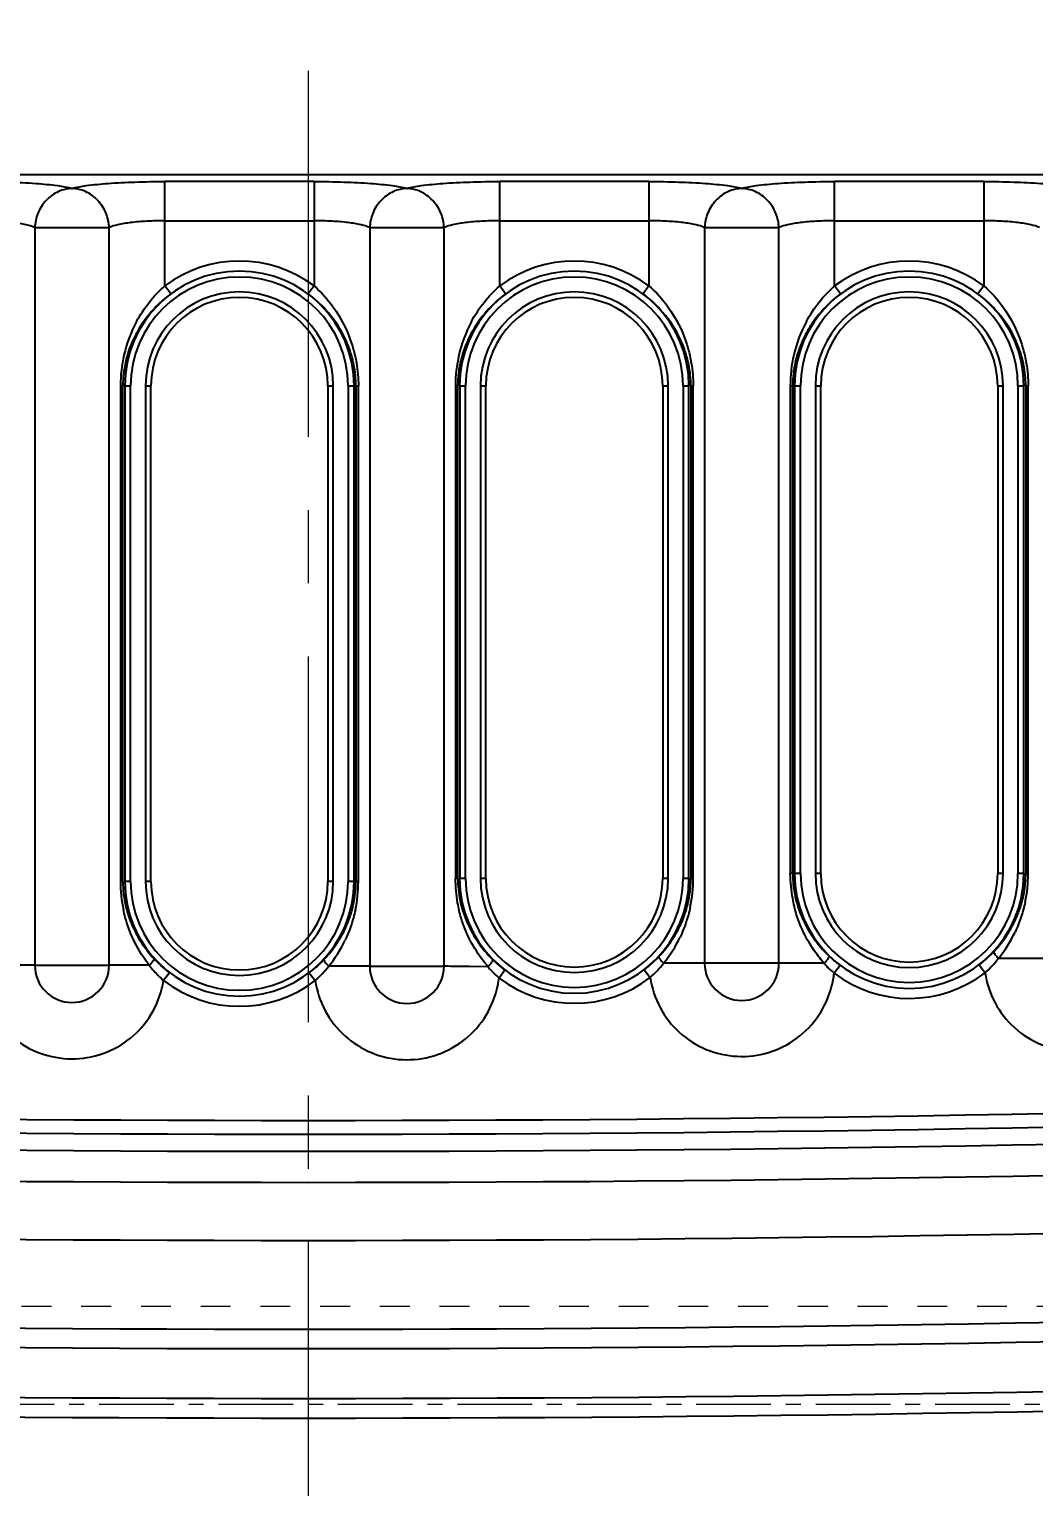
# Model space of a CAD drawing. Header units: millimetres. Extents: x 699 to 6116, y -3115 to -1923.
# Drawn here: x 1031.6 to 1082.9, y -2572.3 to -2497.9 of the extents above; entities that cross this region are included whole.
import ezdxf

# ---------------------------------------------------------------- set-up
doc = ezdxf.new("R2010")
doc.units = ezdxf.units.MM
doc.header["$LTSCALE"] = 16.335
doc.header["$PDMODE"] = 3
doc.header["$PDSIZE"] = 0.3125
doc.linetypes.add('CENTER', pattern=[0.6, 0.375, -0.075, 0.075, -0.075])
doc.linetypes.add('HIDDEN', pattern=[0.2, 0.1, -0.1])
doc.layers.get('0').update_dxf_attribs({"linetype": 'CONTINUOUS'})
doc.layers.get('Defpoints').update_dxf_attribs({"linetype": 'CONTINUOUS'})
doc.layers.add('center', color=1, linetype='CENTER', lineweight=9)
doc.layers.add('cool', color=153, linetype='HIDDEN', lineweight=9)
doc.styles.get("Standard").update_dxf_attribs({"font": 'txt', "width": 0.8})
doc.dimstyles.get("Standard").update_dxf_attribs({"dimtxt": 0.15625, "dimasz": 0.1875, "dimexe": 0.125, "dimexo": 0.0625, "dimtad": 0, "dimtih": 1, "dimtoh": 1, "dimdsep": 46, "dimtxsty": 'Standard', "dimcen": 0.09, "dimadec": 0, "dimazin": 0, "dimtp": 0.01, "dimtm": 0.01, "dimtfac": 1, "dimtofl": 0, "dimtmove": 0, "dimatfit": 3, "dimfxl": 0, "dimtolj": 1, "dimarcsym": 0})

# ---------------------------------------------------------------- blocks, each defined once
blk = doc.blocks.new('*D687')
at = {"color": 4, "lineweight": -2}
blk.add_line((1045.847, -2629.316), (1045.847, -2674.214), dxfattribs=at)
at = {"layer": 'Defpoints', "color": 0}
for p in [(1045.847, -2423.043), (1045.847, -2629.254), (1045.847, -2674.214)]:
    blk.add_point(p, dxfattribs=at)
at = {"color": 6, "insert": (1045.847, -2684.214), "char_height": 10, "attachment_point": 5, "rotation": 90}
blk.add_mtext('\\A1;0.00', dxfattribs=at)
blk = doc.blocks.new('*D749')
at = {"color": 4, "lineweight": -2}
blk.add_line((1126.21, -2500.543), (1336.786, -2500.543), dxfattribs=at)
at = {"layer": 'Defpoints', "color": 0}
for p in [(1045.847, -2423.043), (1126.147, -2500.543), (1336.786, -2500.543)]:
    blk.add_point(p, dxfattribs=at)
at = {"color": 6, "insert": (1352.119, -2500.543), "char_height": 10, "attachment_point": 5}
blk.add_mtext('\\A1;77.50', dxfattribs=at)
blk = doc.blocks.new('*D750')
at = {"color": 4, "lineweight": -2}
blk.add_line((1201.41, -2596.043), (1336.786, -2596.043), dxfattribs=at)
at = {"layer": 'Defpoints', "color": 0}
for p in [(1045.847, -2423.043), (1201.347, -2596.043), (1336.786, -2596.043)]:
    blk.add_point(p, dxfattribs=at)
at = {"color": 6, "insert": (1354.119, -2596.043), "char_height": 10, "attachment_point": 5}
blk.add_mtext('\\A1;173.00', dxfattribs=at)
blk = doc.blocks.new('*D751')
at = {"color": 4, "lineweight": -2}
blk.add_line((1195.847, -2601.605), (1195.847, -2674.578), dxfattribs=at)
at = {"layer": 'Defpoints', "color": 0}
for p in [(1045.847, -2423.043), (1195.847, -2601.543), (1195.847, -2674.578)]:
    blk.add_point(p, dxfattribs=at)
at = {"color": 6, "insert": (1195.847, -2691.244), "char_height": 10, "attachment_point": 5, "rotation": 90}
blk.add_mtext('\\A1;150.00', dxfattribs=at)
blk = doc.blocks.new('*D752')
at = {"color": 4, "lineweight": -2}
blk.add_line((1122.847, -2447.405), (1122.847, -2674.578), dxfattribs=at)
at = {"layer": 'Defpoints', "color": 0}
for p in [(1045.847, -2423.043), (1122.847, -2447.343), (1122.847, -2674.578)]:
    blk.add_point(p, dxfattribs=at)
at = {"color": 6, "insert": (1122.847, -2689.244), "char_height": 10, "attachment_point": 5, "rotation": 90}
blk.add_mtext('\\A1;77.00', dxfattribs=at)
blk = doc.blocks.new('*D757')
at = {"color": 4, "lineweight": -2}
blk.add_line((976.485, -2500.543), (755.484, -2500.543), dxfattribs=at)
at = {"layer": 'Defpoints', "color": 0}
for p in [(1045.847, -2423.043), (755.484, -2500.543), (976.547, -2500.543)]:
    blk.add_point(p, dxfattribs=at)
at = {"color": 6, "insert": (740.151, -2500.543), "char_height": 10, "attachment_point": 5}
blk.add_mtext('\\A1;77.50', dxfattribs=at)
blk = doc.blocks.new('*D758')
at = {"color": 4, "lineweight": -2}
blk.add_line((890.285, -2596.043), (755.484, -2596.043), dxfattribs=at)
at = {"layer": 'Defpoints', "color": 0}
for p in [(1045.847, -2423.043), (755.484, -2596.043), (890.347, -2596.043)]:
    blk.add_point(p, dxfattribs=at)
at = {"color": 6, "insert": (738.151, -2596.043), "char_height": 10, "attachment_point": 5}
blk.add_mtext('\\A1;173.00', dxfattribs=at)
blk = doc.blocks.new('*D759')
at = {"color": 4, "lineweight": -2}
blk.add_line((895.847, -2600.255), (895.847, -2670.053), dxfattribs=at)
at = {"layer": 'Defpoints', "color": 0}
for p in [(1045.847, -2423.043), (895.847, -2600.193), (895.847, -2670.053)]:
    blk.add_point(p, dxfattribs=at)
at = {"color": 6, "insert": (895.847, -2686.72), "char_height": 10, "attachment_point": 5, "rotation": 90}
blk.add_mtext('\\A1;150.00', dxfattribs=at)
blk = doc.blocks.new('*D760')
at = {"color": 4, "lineweight": -2}
blk.add_line((960.347, -2429.905), (960.347, -2670.053), dxfattribs=at)
at = {"layer": 'Defpoints', "color": 0}
for p in [(1045.847, -2423.043), (960.347, -2429.843), (960.347, -2670.053)]:
    blk.add_point(p, dxfattribs=at)
at = {"color": 6, "insert": (960.347, -2685.387), "char_height": 10, "attachment_point": 5, "rotation": 90}
blk.add_mtext('\\A1;85.50', dxfattribs=at)
blk = doc.blocks.new('*D761')
at = {"color": 4, "lineweight": -2}
blk.add_line((979.847, -2503.905), (979.847, -2670.053), dxfattribs=at)
at = {"layer": 'Defpoints', "color": 0}
for p in [(1045.847, -2423.043), (979.847, -2503.843), (979.847, -2670.053)]:
    blk.add_point(p, dxfattribs=at)
at = {"color": 6, "insert": (979.847, -2684.72), "char_height": 10, "attachment_point": 5, "rotation": 90}
blk.add_mtext('\\A1;66.00', dxfattribs=at)

msp = doc.modelspace()

# ---------------------------------------------------------------- linework, layer by layer
at = {"color": 7, "linetype": 'Continuous'}
for p, q in [((994.907, -2505.305), (1106.842, -2505.305)), ((1046.136, -2505.667), (1038.52, -2505.667)), ((1038.52, -2510.99), (1038.52, -2505.667)), ((1046.136, -2505.667), (1046.136, -2510.99)), ((1063.229, -2505.667), (1055.613, -2505.667)), ((1055.613, -2510.99), (1055.613, -2505.667)), ((1063.229, -2505.667), (1063.229, -2510.99)), ((1080.323, -2505.667), (1072.707, -2505.667)), ((1072.707, -2510.99), (1072.707, -2505.667)), ((1080.323, -2505.667), (1080.323, -2510.99)), ((1038.52, -2507.667), (1046.136, -2507.667)), ((1055.613, -2507.667), (1063.229, -2507.667)), ((1072.707, -2507.667), (1080.323, -2507.667)), ((1031.886, -2508.018), (1035.677, -2508.018)), ((1031.886, -2508.018), (1031.886, -2545.652)), ((1035.677, -2545.652), (1035.677, -2508.018)), ((1048.979, -2508.018), (1052.77, -2508.018)), ((1048.979, -2508.018), (1048.979, -2545.702)), ((1052.77, -2545.702), (1052.77, -2508.018)), ((1066.073, -2508.018), (1069.864, -2508.018)), ((1066.073, -2508.018), (1066.073, -2545.551)), ((1069.864, -2545.551), (1069.864, -2508.018)), ((1038.82, -2511.392), (1038.52, -2510.99)), ((1046.136, -2510.99), (1045.836, -2511.392)), ((1055.913, -2511.392), (1055.613, -2510.99)), ((1063.229, -2510.99), (1062.929, -2511.392)), ((1073.007, -2511.392), (1072.707, -2510.99)), ((1080.323, -2510.99), (1080.023, -2511.392)), ((1036.381, -2516.09), (1036.257, -2516.09)), ((1036.257, -2516.09), (1036.257, -2541.378)), ((1036.381, -2541.378), (1036.381, -2516.09)), ((1036.476, -2516.09), (1036.777, -2516.09)), ((1036.476, -2516.09), (1036.476, -2541.378)), ((1036.777, -2541.378), (1036.777, -2516.09)), ((1037.538, -2516.09), (1037.814, -2516.09)), ((1037.538, -2516.09), (1037.538, -2541.378)), ((1037.814, -2541.378), (1037.814, -2516.09)), ((1046.842, -2516.09), (1047.117, -2516.09)), ((1046.842, -2516.09), (1046.842, -2541.378)), ((1047.117, -2541.378), (1047.117, -2516.09)), ((1047.878, -2516.09), (1048.179, -2516.09)), ((1047.878, -2516.09), (1047.878, -2541.378)), ((1048.179, -2541.378), (1048.179, -2516.09)), ((1048.275, -2516.09), (1048.399, -2516.09)), ((1048.275, -2516.09), (1048.275, -2541.378)), ((1048.399, -2541.378), (1048.399, -2516.09)), ((1053.474, -2516.09), (1053.35, -2516.09)), ((1053.35, -2516.09), (1053.35, -2541.227)), ((1053.474, -2541.227), (1053.474, -2516.09)), ((1053.57, -2516.09), (1053.871, -2516.09)), ((1053.57, -2516.09), (1053.57, -2541.227)), ((1053.871, -2541.227), (1053.871, -2516.09)), ((1054.632, -2516.09), (1054.908, -2516.09)), ((1054.632, -2516.09), (1054.632, -2541.227)), ((1054.908, -2541.227), (1054.908, -2516.09)), ((1063.935, -2516.09), (1064.211, -2516.09)), ((1063.935, -2516.09), (1063.935, -2541.227)), ((1064.211, -2541.227), (1064.211, -2516.09)), ((1064.972, -2516.09), (1065.273, -2516.09)), ((1064.972, -2516.09), (1064.972, -2541.227)), ((1065.273, -2541.227), (1065.273, -2516.09)), ((1065.368, -2516.09), (1065.493, -2516.09)), ((1065.368, -2516.09), (1065.368, -2541.227)), ((1065.493, -2541.228), (1065.493, -2516.09)), ((1070.568, -2516.09), (1070.444, -2516.09)), ((1070.444, -2516.09), (1070.444, -2540.976)), ((1070.568, -2540.976), (1070.568, -2516.09)), ((1070.663, -2516.09), (1070.964, -2516.09)), ((1070.663, -2516.09), (1070.663, -2540.976)), ((1070.964, -2540.976), (1070.964, -2516.09)), ((1071.725, -2516.09), (1072.001, -2516.09)), ((1071.725, -2516.09), (1071.725, -2540.976)), ((1072.001, -2540.976), (1072.001, -2516.09)), ((1081.029, -2516.09), (1081.304, -2516.09)), ((1081.029, -2516.09), (1081.029, -2540.976)), ((1081.304, -2540.976), (1081.304, -2516.09)), ((1082.065, -2516.09), (1082.366, -2516.09)), ((1082.065, -2516.09), (1082.065, -2540.976)), ((1082.366, -2540.976), (1082.366, -2516.09)), ((1082.462, -2516.09), (1082.586, -2516.09)), ((1082.462, -2516.09), (1082.462, -2540.976)), ((1082.586, -2540.976), (1082.586, -2516.09)), ((1070.568, -2540.976), (1070.444, -2540.976)), ((1070.964, -2540.976), (1070.663, -2540.976)), ((1072.001, -2540.976), (1071.725, -2540.976)), ((1081.304, -2540.976), (1081.029, -2540.976)), ((1082.366, -2540.976), (1082.065, -2540.976)), ((1082.462, -2540.976), (1082.586, -2540.976)), ((1036.381, -2541.378), (1036.257, -2541.378)), ((1036.777, -2541.378), (1036.476, -2541.378)), ((1037.814, -2541.378), (1037.538, -2541.378)), ((1047.117, -2541.378), (1046.842, -2541.378)), ((1048.179, -2541.378), (1047.878, -2541.378)), ((1048.275, -2541.378), (1048.399, -2541.378)), ((1053.474, -2541.227), (1053.35, -2541.227)), ((1053.871, -2541.227), (1053.57, -2541.227)), ((1054.908, -2541.227), (1054.632, -2541.227)), ((1064.211, -2541.227), (1063.935, -2541.227)), ((1065.273, -2541.227), (1064.972, -2541.227)), ((1065.368, -2541.227), (1065.493, -2541.228)), ((1072.173, -2545.551), (1063.978, -2545.551)), ((1089.407, -2545.3), (1081.072, -2545.3)), ((1031.886, -2545.652), (1029.791, -2545.652)), ((1037.731, -2545.652), (1035.677, -2545.652)), ((1038.764, -2546.034), (1038.459, -2546.432)), ((1045.893, -2546.033), (1046.198, -2546.431)), ((1048.979, -2545.702), (1046.885, -2545.702)), ((1055.009, -2545.723), (1054.051, -2545.715)), ((1055.881, -2545.901), (1055.578, -2546.301)), ((1062.987, -2545.882), (1063.292, -2546.28)), ((1072.982, -2545.656), (1072.68, -2546.056)), ((1080.081, -2545.631), (1080.386, -2546.029))]:
    msp.add_line(p, q, dxfattribs=at)
for centre, radius, start, end in [((1042.328, -2516.09), 6.365, 53.25404, 126.74596), ((1059.421, -2516.09), 6.365, 53.25404, 126.74596), ((1076.515, -2516.09), 6.365, 53.25404, 126.74596), ((1042.328, -2516.09), 5.852, 0, 180), ((1042.328, -2516.09), 5.551, 0, 180), ((1059.421, -2516.09), 5.852, 0, 180), ((1059.421, -2516.09), 5.551, 0, 180), ((1076.515, -2516.09), 5.852, 0, 180), ((1076.515, -2516.09), 5.551, 0, 180), ((1042.328, -2516.09), 4.79, 0, 180), ((1059.421, -2516.09), 4.79, 0, 180), ((1076.515, -2516.09), 4.79, 0, 180), ((1042.562, -2516.417), 6.265, 126.67154, 140.62332), ((1042.328, -2516.09), 4.514, 0, 180), ((1042.087, -2516.424), 6.275, 42.45432, 53.32018), ((1059.655, -2516.417), 6.265, 126.67154, 140.62332), ((1059.421, -2516.09), 4.514, 0, 180), ((1059.181, -2516.424), 6.275, 42.45432, 53.32018), ((1076.749, -2516.417), 6.265, 126.67154, 140.62332), ((1076.515, -2516.09), 4.514, 0, 180), ((1076.274, -2516.424), 6.275, 42.45432, 53.32018), ((1043.122, -2516.057), 6.86, 151.70951, 167.07638), ((1042.432, -2516.309), 6.097, 140.63545, 149.13661), ((1060.215, -2516.057), 6.86, 151.70951, 167.07638), ((1059.526, -2516.309), 6.097, 140.63545, 149.13661), ((1077.309, -2516.057), 6.86, 151.70951, 167.07638), ((1076.619, -2516.309), 6.097, 140.63545, 149.13661), ((1042.285, -2516.22), 5.924, 149.14275, 157.86892), ((1059.378, -2516.22), 5.924, 149.14275, 157.86892), ((1076.472, -2516.22), 5.924, 149.14275, 157.86892), ((1042.106, -2516.147), 5.732, 157.87532, 165.89125), ((1059.2, -2516.147), 5.732, 157.87532, 165.89125), ((1076.293, -2516.147), 5.732, 157.87532, 165.89125), ((1043.242, -2516.094), 6.985, 167.0025, 179.96792), ((1041.945, -2516.105), 5.565, 165.90603, 173.29158), ((1042.644, -2516.107), 5.631, 0.17075, 11.28696), ((1060.335, -2516.094), 6.985, 167.0025, 179.96792), ((1059.038, -2516.105), 5.565, 165.90603, 173.29158), ((1059.738, -2516.107), 5.631, 0.17075, 11.28696), ((1077.429, -2516.094), 6.985, 167.0025, 179.96792), ((1076.132, -2516.105), 5.565, 165.90603, 173.29158), ((1076.831, -2516.107), 5.631, 0.17075, 11.28696), ((1041.836, -2516.09), 5.455, 173.30508, 179.99397), ((1058.93, -2516.09), 5.455, 173.30508, 179.99397), ((1076.023, -2516.09), 5.455, 173.30508, 179.99397), ((1076.21, -2540.958), 5.642, 180.18748, 191.76366), ((1076.515, -2540.976), 5.852, 180, 0), ((1076.515, -2540.976), 5.551, 180, 360), ((1076.515, -2540.976), 4.79, 180, 360), ((1076.515, -2540.976), 4.514, 180, 0), ((1075.664, -2540.976), 6.922, 347.91491, 0.00271), ((1043.332, -2541.365), 7.075, 180.10787, 191.82269), ((1041.978, -2541.363), 5.597, 180.15089, 193.25643), ((1042.328, -2541.378), 5.852, 180, 0), ((1042.328, -2541.378), 5.551, 180, 360), ((1042.328, -2541.378), 4.79, 180, 360), ((1042.328, -2541.378), 4.514, 180, 0), ((1041.477, -2541.379), 6.922, 347.9148, 0.00272), ((1059.111, -2541.21), 5.637, 180.17978, 191.5572), ((1059.421, -2541.227), 5.852, 180, 0), ((1059.421, -2541.227), 5.551, 180, 360), ((1059.421, -2541.227), 4.79, 180, 360), ((1059.421, -2541.227), 4.514, 180, 0), ((1058.57, -2541.228), 6.922, 347.91491, 0.00271), ((1059.776, -2541.222), 5.59, 339.44325, 346.63598), ((1076.87, -2540.97), 5.59, 339.44455, 346.63598), ((1042.455, -2541.279), 5.836, 331.24536, 339.36599), ((1042.683, -2541.373), 5.59, 339.44324, 346.6359), ((1059.427, -2541.073), 5.979, 202.39285, 213.74294), ((1059.549, -2541.128), 5.836, 331.2454, 339.366), ((1076.531, -2540.816), 5.991, 202.81425, 214.40358), ((1076.642, -2540.877), 5.836, 331.24539, 339.36727), ((1042.502, -2541.123), 6.175, 208.28342, 212.85518), ((1042.146, -2541.117), 6.185, 326.92541, 331.30513), ((1059.24, -2540.966), 6.185, 326.92539, 331.30518), ((1075.896, -2541.106), 6.662, 320.98408, 334.63815), ((1076.333, -2540.714), 6.185, 326.92539, 331.30518), ((1041.709, -2541.508), 6.662, 320.98406, 334.63808), ((1058.802, -2541.357), 6.662, 320.98408, 334.63815), ((1042.477, -2541.848), 6.083, 217.1953, 218.70731), ((1042.576, -2541.03), 6.29, 222.93858, 229.54413), ((1059.695, -2540.853), 6.327, 225.5428, 230.53128), ((1067.968, -2545.551), 1.896, 180, 0), ((1079.232, -2539.546), 9.267, 219.4488, 220.38998), ((1076.417, -2541.807), 5.66, 221.41343, 223.84615), ((1076.793, -2540.597), 6.333, 226.49732, 230.8872), ((1076.887, -2540.483), 6.481, 230.8781, 232.95365), ((1033.781, -2545.652), 1.896, 180.0037, 359.99779), ((1042.323, -2542.125), 5.791, 217.52275, 221.05438), ((1041.968, -2542.44), 5.315, 221.00549, 228.68908), ((1042.721, -2540.864), 6.511, 229.5215, 232.57101), ((1050.875, -2545.702), 1.896, 180.00388, 359.99781), ((1062.148, -2539.84), 9.25, 218.52384, 219.49014), ((1059.329, -2542.052), 5.669, 220.35721, 223.10433), ((1059.097, -2542.273), 5.349, 223.07686, 228.86644), ((1050.688, -2545.695), 4.928, 345.97151, 352.93255), ((1059.421, -2541.227), 6.365, 232.85914, 307.45489), ((1059.802, -2540.724), 6.494, 230.51945, 232.85765), ((1076.216, -2542.004), 5.378, 223.82465, 228.89336), ((1067.968, -2545.551), 4.739, 345.50255, 353.88251), ((1076.515, -2540.976), 6.365, 232.95112, 307.45489), ((1033.595, -2545.643), 4.927, 345.94557, 350.77679), ((1042.328, -2541.378), 6.365, 232.56819, 307.45141), ((1045.847, -555.868), 1997.698, 265.604565, 274.395435), ((1045.847, -555.868), 1998.398, 265.604565, 274.395435), ((1045.847, -555.868), 1999.273, 265.604565, 274.395435), ((1045.847, -555.868), 2000.858, 265.604565, 274.395435), ((1045.847, -555.868), 2003.819, 265.604565, 274.395435), ((1045.847, -555.868), 2008.352, 265.604565, 274.395435), ((1045.847, -555.868), 2009.339, 265.604565, 274.395435), ((1045.847, -555.868), 2011.88, 265.604565, 274.395435), ((1045.847, -555.868), 2012.885, 265.604565, 274.395435)]:
    msp.add_arc(centre, radius, start, end, dxfattribs=at)
for points, knots in [([(1029.042, -2505.667), (1029.551, -2505.666), (1030.519, -2505.682), (1031.858, -2505.747), (1032.931, -2505.851), (1033.544, -2505.948), (1033.781, -2506.018)], [0, 0, 0, 0, 0.320374, 0.610618, 0.844066, 1, 1, 1, 1]), ([(1033.781, -2506.018), (1033.547, -2506.027), (1033.053, -2506.144), (1032.423, -2506.597), (1032.001, -2507.262), (1031.894, -2507.773), (1031.886, -2508.018)], [0, 0, 0, 0, 0.233579, 0.491555, 0.754782, 1, 1, 1, 1]), ([(1033.781, -2506.018), (1034.018, -2505.948), (1034.632, -2505.851), (1035.704, -2505.747), (1037.043, -2505.682), (1038.012, -2505.666), (1038.52, -2505.667)], [0, 0, 0, 0, 0.155949, 0.389404, 0.679649, 1, 1, 1, 1]), ([(1035.677, -2508.018), (1035.668, -2507.773), (1035.561, -2507.262), (1035.139, -2506.597), (1034.509, -2506.144), (1034.015, -2506.027), (1033.781, -2506.018)], [0, 0, 0, 0, 0.245218, 0.508445, 0.766421, 1, 1, 1, 1]), ([(1046.136, -2505.667), (1046.644, -2505.666), (1047.613, -2505.682), (1048.952, -2505.747), (1050.024, -2505.851), (1050.637, -2505.948), (1050.875, -2506.018)], [0, 0, 0, 0, 0.320374, 0.610618, 0.844066, 1, 1, 1, 1]), ([(1050.875, -2506.018), (1050.64, -2506.027), (1050.147, -2506.144), (1049.516, -2506.597), (1049.094, -2507.262), (1048.987, -2507.773), (1048.979, -2508.018)], [0, 0, 0, 0, 0.233579, 0.491555, 0.754782, 1, 1, 1, 1]), ([(1050.875, -2506.018), (1051.112, -2505.948), (1051.725, -2505.851), (1052.798, -2505.747), (1054.136, -2505.682), (1055.105, -2505.666), (1055.613, -2505.667)], [0, 0, 0, 0, 0.155949, 0.389404, 0.679649, 1, 1, 1, 1]), ([(1052.77, -2508.018), (1052.762, -2507.773), (1052.655, -2507.262), (1052.233, -2506.597), (1051.602, -2506.144), (1051.109, -2506.027), (1050.875, -2506.018)], [0, 0, 0, 0, 0.245218, 0.508445, 0.766421, 1, 1, 1, 1]), ([(1063.229, -2505.667), (1063.738, -2505.666), (1064.706, -2505.682), (1066.045, -2505.747), (1067.118, -2505.851), (1067.731, -2505.948), (1067.968, -2506.018)], [0, 0, 0, 0, 0.320374, 0.610618, 0.844066, 1, 1, 1, 1]), ([(1067.968, -2506.018), (1067.734, -2506.027), (1067.24, -2506.144), (1066.61, -2506.597), (1066.188, -2507.262), (1066.081, -2507.773), (1066.073, -2508.018)], [0, 0, 0, 0, 0.233579, 0.491555, 0.754782, 1, 1, 1, 1]), ([(1067.968, -2506.018), (1068.205, -2505.948), (1068.819, -2505.851), (1069.891, -2505.747), (1071.23, -2505.682), (1072.199, -2505.666), (1072.707, -2505.667)], [0, 0, 0, 0, 0.155949, 0.389404, 0.679649, 1, 1, 1, 1]), ([(1069.864, -2508.018), (1069.855, -2507.773), (1069.748, -2507.262), (1069.326, -2506.597), (1068.696, -2506.144), (1068.202, -2506.027), (1067.968, -2506.018)], [0, 0, 0, 0, 0.245218, 0.508445, 0.766421, 1, 1, 1, 1]), ([(1080.323, -2505.667), (1080.831, -2505.666), (1081.8, -2505.682), (1083.139, -2505.747), (1084.211, -2505.851), (1084.824, -2505.948), (1085.062, -2506.018)], [0, 0, 0, 0, 0.320374, 0.610618, 0.844066, 1, 1, 1, 1]), ([(1031.886, -2508.018), (1031.748, -2507.95), (1031.379, -2507.851), (1030.734, -2507.747), (1029.93, -2507.682), (1029.347, -2507.667), (1029.042, -2507.667)], [0, 0, 0, 0, 0.159969, 0.39318, 0.681951, 1, 1, 1, 1]), ([(1038.52, -2507.667), (1038.215, -2507.667), (1037.632, -2507.682), (1036.828, -2507.747), (1036.183, -2507.851), (1035.814, -2507.95), (1035.677, -2508.018)], [0, 0, 0, 0, 0.318055, 0.606823, 0.840028, 1, 1, 1, 1]), ([(1048.979, -2508.018), (1048.841, -2507.95), (1048.473, -2507.851), (1047.828, -2507.747), (1047.023, -2507.682), (1046.441, -2507.667), (1046.136, -2507.667)], [0, 0, 0, 0, 0.159969, 0.39318, 0.681951, 1, 1, 1, 1]), ([(1055.613, -2507.667), (1055.308, -2507.667), (1054.726, -2507.682), (1053.921, -2507.747), (1053.276, -2507.851), (1052.908, -2507.95), (1052.77, -2508.018)], [0, 0, 0, 0, 0.318055, 0.606823, 0.840028, 1, 1, 1, 1]), ([(1066.073, -2508.018), (1065.935, -2507.95), (1065.566, -2507.851), (1064.921, -2507.747), (1064.117, -2507.682), (1063.534, -2507.667), (1063.229, -2507.667)], [0, 0, 0, 0, 0.159969, 0.39318, 0.681951, 1, 1, 1, 1]), ([(1072.707, -2507.667), (1072.402, -2507.667), (1071.819, -2507.682), (1071.015, -2507.747), (1070.37, -2507.851), (1070.001, -2507.95), (1069.864, -2508.018)], [0, 0, 0, 0, 0.318055, 0.606823, 0.840028, 1, 1, 1, 1]), ([(1083.166, -2508.018), (1083.028, -2507.95), (1082.66, -2507.851), (1082.015, -2507.747), (1081.21, -2507.682), (1080.628, -2507.667), (1080.323, -2507.667)], [0, 0, 0, 0, 0.159969, 0.39318, 0.681951, 1, 1, 1, 1]), ([(1047.116, -2512.071), (1047.511, -2512.622), (1047.931, -2513.447), (1048.175, -2514.322), (1048.226, -2514.547)], [0, 0, 0, 0, 0.746536, 1, 1, 1, 1]), ([(1064.21, -2512.071), (1064.605, -2512.622), (1065.025, -2513.447), (1065.268, -2514.322), (1065.319, -2514.547)], [0, 0, 0, 0, 0.746536, 1, 1, 1, 1]), ([(1081.303, -2512.071), (1081.698, -2512.622), (1082.118, -2513.447), (1082.362, -2514.322), (1082.413, -2514.547)], [0, 0, 0, 0, 0.746536, 1, 1, 1, 1]), ([(1047.876, -2514.031), (1047.81, -2513.863), (1047.51, -2513.199), (1047.087, -2512.592), (1046.717, -2512.188)], [0, 0, 0, 0, 0.248204, 1, 1, 1, 1]), ([(1064.97, -2514.031), (1064.903, -2513.863), (1064.603, -2513.199), (1064.18, -2512.592), (1063.811, -2512.188)], [0, 0, 0, 0, 0.248204, 1, 1, 1, 1]), ([(1082.063, -2514.031), (1081.997, -2513.863), (1081.697, -2513.199), (1081.274, -2512.592), (1080.904, -2512.188)], [0, 0, 0, 0, 0.248204, 1, 1, 1, 1]), ([(1048.166, -2515.005), (1048.149, -2514.921), (1048.075, -2514.59), (1047.97, -2514.266), (1047.876, -2514.031)], [0, 0, 0, 0, 0.253093, 1, 1, 1, 1]), ([(1065.259, -2515.005), (1065.242, -2514.921), (1065.168, -2514.59), (1065.063, -2514.266), (1064.97, -2514.031)], [0, 0, 0, 0, 0.253093, 1, 1, 1, 1]), ([(1082.353, -2515.005), (1082.336, -2514.921), (1082.262, -2514.59), (1082.157, -2514.266), (1082.063, -2514.031)], [0, 0, 0, 0, 0.253093, 1, 1, 1, 1]), ([(1048.226, -2514.547), (1048.254, -2514.671), (1048.354, -2515.18), (1048.399, -2515.699), (1048.399, -2516.09)], [0, 0, 0, 0, 0.246522, 1, 1, 1, 1]), ([(1065.319, -2514.547), (1065.347, -2514.671), (1065.448, -2515.18), (1065.492, -2515.699), (1065.492, -2516.09)], [0, 0, 0, 0, 0.246522, 1, 1, 1, 1]), ([(1082.413, -2514.547), (1082.441, -2514.671), (1082.541, -2515.18), (1082.586, -2515.699), (1082.586, -2516.09)], [0, 0, 0, 0, 0.246522, 1, 1, 1, 1]), ([(1070.651, -2542.659), (1070.619, -2542.522), (1070.508, -2541.967), (1070.461, -2541.401), (1070.444, -2540.976)], [0, 0, 0, 0, 0.247727, 1, 1, 1, 1]), ([(1082.308, -2542.262), (1082.333, -2542.158), (1082.421, -2541.735), (1082.461, -2541.301), (1082.462, -2540.976)], [0, 0, 0, 0, 0.247439, 1, 1, 1, 1]), ([(1048.121, -2542.665), (1048.146, -2542.561), (1048.234, -2542.137), (1048.274, -2541.704), (1048.275, -2541.378)], [0, 0, 0, 0, 0.247439, 1, 1, 1, 1]), ([(1053.546, -2542.864), (1053.515, -2542.731), (1053.411, -2542.191), (1053.366, -2541.641), (1053.35, -2541.227)], [0, 0, 0, 0, 0.247794, 1, 1, 1, 1]), ([(1065.215, -2542.514), (1065.24, -2542.41), (1065.327, -2541.986), (1065.368, -2541.553), (1065.368, -2541.227)], [0, 0, 0, 0, 0.247439, 1, 1, 1, 1]), ([(1053.589, -2542.339), (1053.607, -2542.427), (1053.686, -2542.771), (1053.799, -2543.107), (1053.899, -2543.35)], [0, 0, 0, 0, 0.253185, 1, 1, 1, 1]), ([(1070.686, -2542.108), (1070.705, -2542.197), (1070.788, -2542.548), (1070.905, -2542.89), (1071.009, -2543.138)], [0, 0, 0, 0, 0.253203, 1, 1, 1, 1]), ([(1082.432, -2542.426), (1082.404, -2542.56), (1082.276, -2543.084), (1082.088, -2543.595), (1081.915, -2543.959)], [0, 0, 0, 0, 0.253593, 1, 1, 1, 1]), ([(1036.914, -2544.328), (1036.745, -2543.967), (1036.559, -2543.464), (1036.434, -2542.946), (1036.407, -2542.814)], [0, 0, 0, 0, 0.747968, 1, 1, 1, 1]), ([(1036.53, -2542.647), (1036.559, -2542.77), (1036.69, -2543.254), (1036.887, -2543.719), (1037.064, -2544.049)], [0, 0, 0, 0, 0.252828, 1, 1, 1, 1]), ([(1048.245, -2542.828), (1048.217, -2542.962), (1048.089, -2543.487), (1047.901, -2543.997), (1047.728, -2544.361)], [0, 0, 0, 0, 0.253593, 1, 1, 1, 1]), ([(1054.058, -2544.285), (1053.889, -2543.948), (1053.701, -2543.476), (1053.574, -2542.988), (1053.546, -2542.864)], [0, 0, 0, 0, 0.748361, 1, 1, 1, 1]), ([(1065.339, -2542.677), (1065.31, -2542.811), (1065.182, -2543.336), (1064.994, -2543.846), (1064.822, -2544.211)], [0, 0, 0, 0, 0.253593, 1, 1, 1, 1]), ([(1071.187, -2544.105), (1071.01, -2543.763), (1070.813, -2543.282), (1070.68, -2542.785), (1070.651, -2542.659)], [0, 0, 0, 0, 0.748455, 1, 1, 1, 1]), ([(1072.075, -2545.434), (1071.99, -2545.33), (1071.66, -2544.911), (1071.37, -2544.459), (1071.187, -2544.105)], [0, 0, 0, 0, 0.252335, 1, 1, 1, 1]), ([(1054.911, -2545.602), (1054.829, -2545.498), (1054.512, -2545.082), (1054.234, -2544.635), (1054.058, -2544.285)], [0, 0, 0, 0, 0.252251, 1, 1, 1, 1]), ([(1054.455, -2544.394), (1054.513, -2544.481), (1054.757, -2544.826), (1055.036, -2545.147), (1055.264, -2545.369)], [0, 0, 0, 0, 0.248154, 1, 1, 1, 1]), ([(1071.588, -2544.2), (1071.649, -2544.289), (1071.904, -2544.641), (1072.195, -2544.967), (1072.433, -2545.191)], [0, 0, 0, 0, 0.248039, 1, 1, 1, 1]), ([(1037.971, -2545.315), (1037.977, -2545.33), (1037.956, -2545.38), (1037.91, -2545.454), (1037.829, -2545.55), (1037.765, -2545.617), (1037.731, -2545.652)], [0, 0, 0, 0, 0.115408, 0.337923, 0.650916, 1, 1, 1, 1]), ([(1045.893, -2546.033), (1045.961, -2545.981), (1046.223, -2545.772), (1046.469, -2545.543), (1046.641, -2545.362)], [0, 0, 0, 0, 0.253315, 1, 1, 1, 1]), ([(1046.641, -2545.362), (1046.635, -2545.376), (1046.656, -2545.425), (1046.703, -2545.498), (1046.785, -2545.597), (1046.849, -2545.666), (1046.885, -2545.702)], [0, 0, 0, 0, 0.109733, 0.32764, 0.642555, 1, 1, 1, 1]), ([(1055.264, -2545.369), (1055.269, -2545.383), (1055.243, -2545.432), (1055.196, -2545.507), (1055.111, -2545.611), (1055.045, -2545.685), (1055.009, -2545.723)], [0, 0, 0, 0, 0.104428, 0.323124, 0.641431, 1, 1, 1, 1]), ([(1062.987, -2545.882), (1063.055, -2545.83), (1063.317, -2545.621), (1063.562, -2545.392), (1063.734, -2545.211)], [0, 0, 0, 0, 0.253316, 1, 1, 1, 1]), ([(1063.734, -2545.211), (1063.729, -2545.225), (1063.75, -2545.274), (1063.796, -2545.347), (1063.878, -2545.446), (1063.943, -2545.515), (1063.978, -2545.551)], [0, 0, 0, 0, 0.109733, 0.32764, 0.642555, 1, 1, 1, 1]), ([(1072.433, -2545.191), (1072.438, -2545.206), (1072.409, -2545.254), (1072.361, -2545.332), (1072.274, -2545.437), (1072.209, -2545.512), (1072.173, -2545.551)], [0, 0, 0, 0, 0.104924, 0.327425, 0.64653, 1, 1, 1, 1]), ([(1080.081, -2545.631), (1080.148, -2545.579), (1080.41, -2545.37), (1080.656, -2545.141), (1080.828, -2544.959)], [0, 0, 0, 0, 0.253316, 1, 1, 1, 1]), ([(1080.828, -2544.959), (1080.822, -2544.974), (1080.843, -2545.022), (1080.89, -2545.096), (1080.972, -2545.195), (1081.036, -2545.264), (1081.072, -2545.3)], [0, 0, 0, 0, 0.109733, 0.32764, 0.642555, 1, 1, 1, 1]), ([(1031.886, -2545.652), (1032.131, -2545.647), (1032.762, -2545.648), (1033.394, -2545.649), (1033.781, -2545.652)], [0, 0, 0, 0, 0.387747, 1, 1, 1, 1]), ([(1033.781, -2545.652), (1034.168, -2545.649), (1034.8, -2545.648), (1035.432, -2545.647), (1035.677, -2545.652)], [0, 0, 0, 0, 0.612253, 1, 1, 1, 1]), ([(1048.979, -2545.702), (1049.224, -2545.697), (1049.856, -2545.698), (1050.488, -2545.699), (1050.875, -2545.702)], [0, 0, 0, 0, 0.387747, 1, 1, 1, 1]), ([(1050.875, -2545.702), (1051.261, -2545.699), (1051.893, -2545.698), (1052.525, -2545.697), (1052.77, -2545.702)], [0, 0, 0, 0, 0.612253, 1, 1, 1, 1]), ([(1054.051, -2545.715), (1053.912, -2545.713), (1053.485, -2545.709), (1053.058, -2545.706), (1052.77, -2545.702)], [0, 0, 0, 0, 0.325855, 1, 1, 1, 1]), ([(1063.292, -2546.28), (1063.375, -2546.811), (1063.719, -2547.856), (1064.731, -2549.153), (1066.123, -2550.031), (1067.728, -2550.39), (1069.362, -2550.188), (1070.831, -2549.449), (1071.972, -2548.262), (1072.415, -2547.256), (1072.556, -2546.737)], [0, 0, 0, 0, 0.124985, 0.249982, 0.374975, 0.499965, 0.624959, 0.749964, 0.874979, 1, 1, 1, 1]), ([(1080.386, -2546.029), (1080.469, -2546.56), (1080.812, -2547.605), (1081.824, -2548.902), (1083.216, -2549.779), (1084.822, -2550.138), (1086.455, -2549.936), (1087.925, -2549.197), (1089.066, -2548.011), (1089.508, -2547.005), (1089.649, -2546.486)], [0, 0, 0, 0, 0.124984, 0.249981, 0.374972, 0.499961, 0.624955, 0.749961, 0.874975, 1, 1, 1, 1]), ([(1029.105, -2546.38), (1029.187, -2546.914), (1029.533, -2547.961), (1030.543, -2549.265), (1031.938, -2550.147), (1033.547, -2550.512), (1035.185, -2550.308), (1036.661, -2549.569), (1037.794, -2548.37), (1038.24, -2547.361), (1038.375, -2546.839)], [0, 0, 0, 0, 0.12498, 0.24998, 0.374979, 0.499971, 0.624972, 0.749975, 0.874998, 1, 1, 1, 1]), ([(1046.198, -2546.431), (1046.281, -2546.964), (1046.624, -2548.012), (1047.637, -2549.313), (1049.031, -2550.196), (1050.641, -2550.558), (1052.278, -2550.356), (1053.751, -2549.614), (1054.892, -2548.422), (1055.332, -2547.411), (1055.469, -2546.89)], [0, 0, 0, 0, 0.124989, 0.249995, 0.374995, 0.499993, 0.624991, 0.749992, 0.874997, 1, 1, 1, 1])]:
    msp.add_open_spline(points, degree=3, knots=knots, dxfattribs=at)
for points in [[(1037.081, -2512.806), (1037.447, -2512.126), (1037.938, -2511.497), (1038.52, -2510.99)], [(1046.136, -2510.99), (1046.503, -2511.309), (1046.833, -2511.676), (1047.116, -2512.071)], [(1054.175, -2512.806), (1054.541, -2512.126), (1055.031, -2511.497), (1055.613, -2510.99)], [(1063.229, -2510.99), (1063.596, -2511.309), (1063.926, -2511.676), (1064.21, -2512.071)], [(1071.268, -2512.806), (1071.634, -2512.126), (1072.125, -2511.497), (1072.707, -2510.99)], [(1080.323, -2510.99), (1080.69, -2511.309), (1081.02, -2511.676), (1081.303, -2512.071)], [(1080.828, -2544.959), (1081.084, -2544.692), (1081.314, -2544.399), (1081.516, -2544.09)], [(1037.632, -2545.525), (1037.351, -2545.154), (1037.111, -2544.75), (1036.914, -2544.328)], [(1037.314, -2544.473), (1037.508, -2544.772), (1037.728, -2545.056), (1037.971, -2545.315)], [(1046.641, -2545.362), (1046.897, -2545.095), (1047.127, -2544.802), (1047.329, -2544.492)], [(1063.734, -2545.211), (1063.99, -2544.944), (1064.221, -2544.651), (1064.422, -2544.341)], [(1063.292, -2546.28), (1063.544, -2546.062), (1063.771, -2545.812), (1063.978, -2545.551)], [(1080.386, -2546.028), (1080.638, -2545.81), (1080.864, -2545.561), (1081.072, -2545.3)], [(1046.198, -2546.431), (1046.451, -2546.213), (1046.677, -2545.963), (1046.885, -2545.702)]]:
    msp.add_open_spline(points, degree=3, dxfattribs=at)
at = {"layer": 'center', "color": 1, "linetype": 'CENTER', "ltscale": 3.047689}
msp.add_line((1045.847, -2668.043), (1045.847, -2178.043), dxfattribs=at)
at = {"layer": 'cool', "ltscale": 0.932966}
msp.add_line((775.177, -2563.043), (1316.517, -2563.043), dxfattribs=at)
at = {"layer": 'cool', "color": 1, "linetype": 'CENTER', "ltscale": 0.621977}
msp.add_line((760.847, -2568.043), (1330.847, -2568.043), dxfattribs=at)

# ---------------------------------------------------------------- dimensions: what is measured, and where the dimension line sits
for feature_location, offset, dtype, origin, picture, middle in [((890.347, -2596.043), (-134.863, 0), 0, (1045.847, -2423.043), '*D758', (738.151, -2596.043)), ((976.547, -2500.543), (-221.063, 0), 0, (1045.847, -2423.043), '*D757', (740.151, -2500.543)), ((895.847, -2600.193), (0, -69.861), 1, (1045.847, -2423.043), '*D759', (895.847, -2686.72)), ((960.347, -2429.843), (0, -240.211), 1, (1045.847, -2423.043), '*D760', (960.347, -2685.387)), ((979.847, -2503.843), (0, -166.211), 1, (1045.847, -2423.043), '*D761', (979.847, -2684.72)), ((1045.847085296, -2629.253574263), (0, -44.960473061), 1, (1045.847085296, -2423.042626892), '*D687', (1045.847085296, -2684.214047324)), ((1126.147, -2500.543), (210.639, 0), 0, (1045.847, -2423.043), '*D749', (1352.119, -2500.543)), ((1201.347, -2596.043), (135.439, 0), 0, (1045.847, -2423.043), '*D750', (1354.119, -2596.043)), ((1195.847, -2601.543), (0, -73.035), 1, (1045.847, -2423.043), '*D751', (1195.847, -2691.244)), ((1122.847, -2447.343), (0, -227.235), 1, (1045.847, -2423.043), '*D752', (1122.847, -2689.244))]:
    dim = msp.add_ordinate_dim(feature_location=feature_location, offset=offset, dtype=dtype, origin=origin, dimstyle='Standard', override={"dimtxt": 10, "dimasz": 10, "dimgap": 0, "dimtih": 0, "dimtoh": 0, "dimzin": 0, "dimcen": 0, "dimclrd": 4, "dimclre": 4, "dimclrt": 6, "dimadec": 2, "dimtp": 0, "dimtm": 0, "dimtzin": 0})
    dim.commit()
    dim.dimension.update_dxf_attribs({"geometry": picture, "text_midpoint": middle})

doc.saveas('drawing.dxf')
